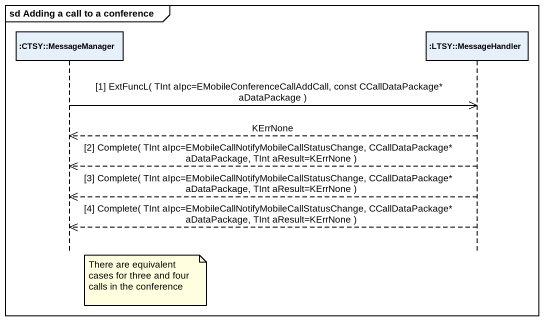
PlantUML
@startuml
mainframe sd Adding a call to a conference
hide footbox
participant ":CTSY::MessageManager" as CTSY_MessageManager
participant ":LTSY::MessageHandler" as LTSY_MessageHandler

CTSY_MessageManager ->> LTSY_MessageHandler : [1] ExtFuncL( TInt aIpc=EMobileConferenceCallAddCall, const CCallDataPackage* aDataPackage )
LTSY_MessageHandler -->> CTSY_MessageManager : KErrNone
LTSY_MessageHandler -->> CTSY_MessageManager : [2] Complete( TInt aIpc=EMobileCallNotifyMobileCallStatusChange, CCallDataPackage* aDataPackage, TInt aResult=KErrNone )
LTSY_MessageHandler -->> CTSY_MessageManager : [3] Complete( TInt aIpc=EMobileCallNotifyMobileCallStatusChange, CCallDataPackage* aDataPackage, TInt aResult=KErrNone )
LTSY_MessageHandler -->> CTSY_MessageManager : [4] Complete( TInt aIpc=EMobileCallNotifyMobileCallStatusChange, CCallDataPackage* aDataPackage, TInt aResult=KErrNone )
note right of CTSY_MessageManager : There are equivalent cases for three and four calls in the conference
@enduml
